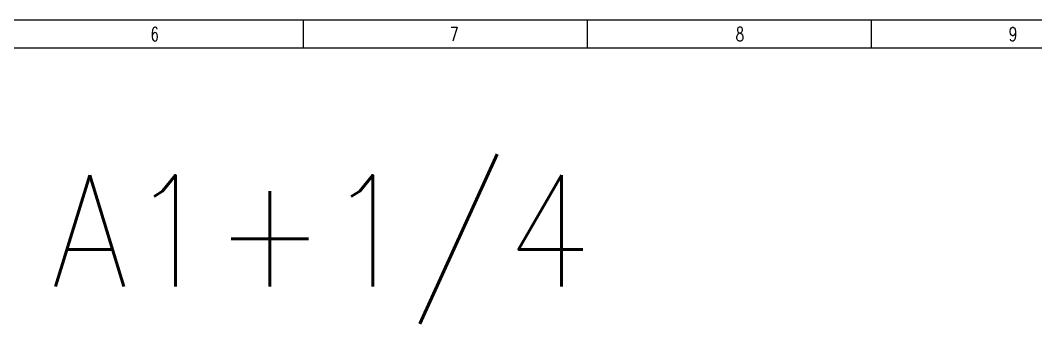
# Model space of a CAD drawing. Header units: inches. Extents: x 6 to 109360, y -14990 to 740552.
# Drawn here: x 542.3 to 907.6, y -7171.9 to -7062.9 of the extents above; entities that cross this region are included whole.
import ezdxf
from ezdxf.enums import TextEntityAlignment as Align

# ---------------------------------------------------------------- set-up
doc = ezdxf.new("R2010")
doc.units = ezdxf.units.IN
doc.header["$MEASUREMENT"] = 0
doc.layers.add('图框', color=4, linetype='Continuous')
doc.styles.add('HZ', font='txt_____.ttf', dxfattribs={"width": 0.7, "bigfont": 'HZTXT'})

# ---------------------------------------------------------------- blocks, each defined once
blk = doc.blocks.new('*U26')
at = {"layer": '图框'}
blk.add_line((0, -5), (0, 5), dxfattribs=at)
blk = doc.blocks.new('*U27')
at = {"color": 0, "linetype": 'ByBlock', "lineweight": -2, "transparency": 16777216}
for p in [(613.002, 0), (715.169, 0), (817.336, 0)]:
    blk.add_blockref('*U26', p, dxfattribs=at)

msp = doc.modelspace()

# ---------------------------------------------------------------- linework, layer by layer
at = {"layer": '图框', "color": 1}
msp.add_line((1257.21035, -7062.88853), (31.21035, -7062.88853), dxfattribs=at)
at = {"layer": '图框'}
msp.add_line((1267.21035, -7072.88853), (6.21035, -7072.88853), dxfattribs=at)

# ---------------------------------------------------------------- block references
at = {"linetype": 'Continuous'}
msp.add_blockref('*U27', (31.21035, -7067.88853), dxfattribs=at)

# ---------------------------------------------------------------- texts
at = {"color": 0, "style": 'HZ', "width": 0.9}
msp.add_text('A1+1/4', height=40, dxfattribs=at).set_placement((650.61524, -7158.6044), align=Align.CENTER)
at = {"layer": '图框', "style": 'HZ', "width": 0.7}
for s, p in [('6', (590.70094, -7070.34729)), ('7', (698.40855, -7070.38853)), ('8', (801.21242, -7070.38853)), ('9', (899.48927, -7070.34353))]:
    msp.add_text(s, height=5, dxfattribs=at).set_placement(p, align=Align.CENTER)

doc.saveas('drawing.dxf')
